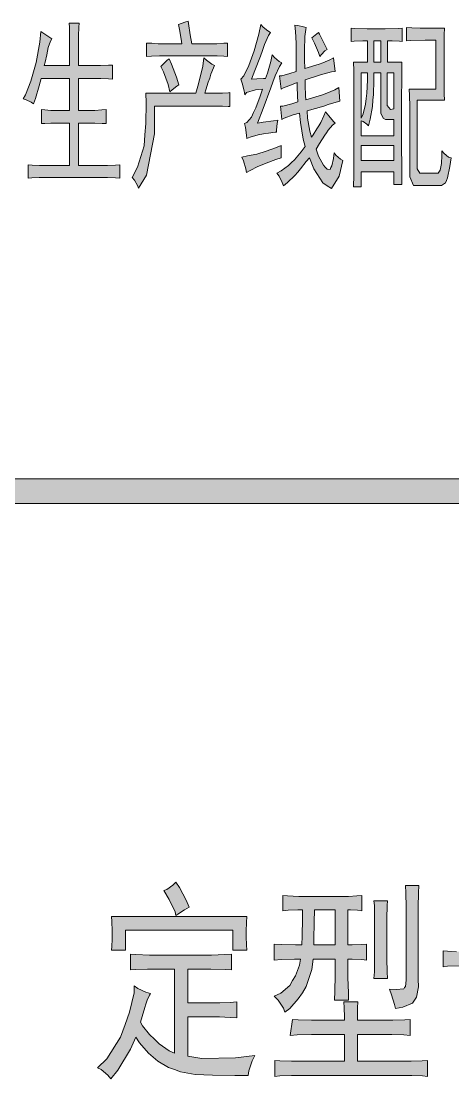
# Model space of a CAD drawing. Header units: millimetres. Extents: x 0 to 829, y 0 to 586.
# Drawn here: x 793.38 to 800.81, y 66.97 to 85.17 of the extents above; entities that cross this region are included whole.
import ezdxf

# ---------------------------------------------------------------- set-up
doc = ezdxf.new("R2010")
doc.units = ezdxf.units.MM

msp = doc.modelspace()

# ---------------------------------------------------------------- hatches: boundary and pattern name
h = msp.add_hatch(color=0)
h.dxf.hatch_style = 2
h.paths.add_polyline_path([(793.90875, 84.871278), (793.887583, 84.828944), (793.848778, 84.723111), (793.834667, 84.659611), (793.820556, 84.596111), (793.792333, 84.469111), (793.778222, 84.409139), (794.215667, 84.409139), (794.215667, 84.836), (794.215667, 84.913611), (794.212139, 85.065306), (794.208611, 85.139389), (794.377944, 85.139389), (794.370889, 85.072361), (794.367361, 84.920667), (794.367361, 84.836), (794.367361, 84.409139), (794.691917, 84.409139), (794.748361, 84.409139), (794.882417, 84.416194), (794.952972, 84.419722), (794.952972, 84.176306), (794.885944, 84.183361), (794.751889, 84.190417), (794.691917, 84.190417), (794.367361, 84.190417), (794.367361, 83.640083), (794.596667, 83.640083), (794.646056, 83.640083), (794.769528, 83.647139), (794.843611, 83.654194), (794.843611, 83.410778), (794.773056, 83.414306), (794.649583, 83.421361), (794.596667, 83.421361), (794.367361, 83.421361), (794.367361, 82.691111), (794.808333, 82.691111), (794.864778, 82.691111), (795.002361, 82.698167), (795.076444, 82.701694), (795.076444, 82.472389), (795.005889, 82.475917), (794.868306, 82.482972), (794.808333, 82.482972), (793.753528, 82.482972), (793.693556, 82.482972), (793.566556, 82.475917), (793.499528, 82.472389), (793.499528, 82.701694), (793.570083, 82.698167), (793.697083, 82.691111), (793.753528, 82.691111), (794.215667, 82.691111), (794.215667, 83.421361), (793.944028, 83.421361), (793.894639, 83.421361), (793.788806, 83.414306), (793.732361, 83.410778), (793.732361, 83.654194), (793.788806, 83.647139), (793.894639, 83.640083), (793.944028, 83.640083), (794.215667, 83.640083), (794.215667, 84.190417), (793.725306, 84.190417), (793.693556, 84.059889), (793.626528, 83.841167), (793.594778, 83.749444), (793.552444, 83.781194), (793.467778, 83.823528), (793.418389, 83.837639), (793.457194, 83.908194), (793.545389, 84.144556), (793.59125, 84.303306), (793.637111, 84.465583), (793.700611, 84.811306), (793.71825, 84.99475)])
h = msp.add_hatch(color=0)
h.dxf.hatch_style = 2
h.paths.add_polyline_path([(796.254722, 85.174667), (796.261778, 85.132333), (796.29, 84.938306), (796.314694, 84.786611), (796.678056, 84.786611), (796.745083, 84.786611), (796.868556, 84.793667), (796.928528, 84.797194), (796.928528, 84.567889), (796.868556, 84.571417), (796.755667, 84.578472), (796.699222, 84.578472), (795.817278, 84.578472), (795.760833, 84.578472), (795.62325, 84.571417), (795.538583, 84.567889), (795.538583, 84.797194), (795.626778, 84.793667), (795.739667, 84.786611), (795.764361, 84.786611), (796.145361, 84.786611), (796.134778, 84.864222), (796.106556, 85.030028), (796.085389, 85.114694), (796.13125, 85.132333), (796.215917, 85.164083)])
h = msp.add_hatch(color=0)
h.dxf.hatch_style = 2
h.paths.add_polyline_path([(797.672889, 84.980639), (797.637611, 84.927722), (797.567056, 84.7725), (797.531778, 84.670194), (797.4965, 84.571417), (797.40125, 84.324472), (797.344806, 84.176306), (797.433, 84.183361), (797.552944, 84.190417), (797.584694, 84.190417), (797.619972, 84.282139), (797.676417, 84.483222), (797.701111, 84.592583), (797.739917, 84.55025), (797.821056, 84.483222), (797.863389, 84.458528), (797.828111, 84.395028), (797.7505, 84.23275), (797.711694, 84.126917), (797.676417, 84.024611), (797.542361, 83.671833), (797.447111, 83.421361), (797.545889, 83.435472), (797.722278, 83.456639), (797.796361, 83.47075), (797.785778, 83.410778), (797.775194, 83.304944), (797.775194, 83.262611), (797.7505, 83.262611), (797.637611, 83.2485), (797.549417, 83.234389), (797.461222, 83.21675), (797.320111, 83.177944), (797.263667, 83.15325), (797.260139, 83.213222), (797.238972, 83.34375), (797.221333, 83.410778), (797.263667, 83.428417), (797.344806, 83.523667), (797.380083, 83.604806), (797.418889, 83.682417), (797.492972, 83.8835), (797.535306, 84.006972), (797.415361, 83.992861), (797.260139, 83.947), (797.228389, 83.908194), (797.217806, 83.975222), (797.182528, 84.109278), (797.161361, 84.176306), (797.21075, 84.23275), (797.298944, 84.412667), (797.344806, 84.536139), (797.387139, 84.663139), (797.468278, 84.952417), (797.503556, 85.114694), (797.542361, 85.072361), (797.627028, 85.005333)])
h = msp.add_hatch(color=0)
h.dxf.hatch_style = 2
h.paths.add_polyline_path([(798.110333, 84.701944), (798.110333, 84.793667), (798.09975, 84.99475), (798.089167, 85.104111), (798.138556, 85.097056), (798.237333, 85.079417), (798.286722, 85.065306), (798.276139, 85.030028), (798.262028, 84.910083), (798.2585, 84.828944), (798.254972, 84.747806), (798.254972, 84.511444), (798.2585, 84.35975), (798.505444, 84.433833), (798.568944, 84.458528), (798.692417, 84.511444), (798.755917, 84.543194), (798.784139, 84.310361), (798.720639, 84.299778), (798.593639, 84.268028), (798.530139, 84.250389), (798.265556, 84.165722), (798.265556, 84.066944), (798.272611, 83.897611), (798.279667, 83.823528), (798.565417, 83.908194), (798.6395, 83.932889), (798.777083, 83.992861), (798.844111, 84.031667), (798.865278, 83.798833), (798.79825, 83.781194), (798.660667, 83.738861), (798.586583, 83.714167), (798.300833, 83.6295), (798.307889, 83.506028), (798.346694, 83.28025), (798.374917, 83.177944), (798.406667, 83.220278), (798.470167, 83.319056), (798.501917, 83.371972), (798.533667, 83.428417), (798.590111, 83.548361), (798.614806, 83.615389), (798.67125, 83.544833), (798.755917, 83.446056), (798.784139, 83.421361), (798.738278, 83.386083), (798.660667, 83.301417), (798.635972, 83.255556), (798.60775, 83.213222), (798.516028, 83.068583), (798.456056, 82.969806), (798.498389, 82.849861), (798.579528, 82.694639), (798.611278, 82.659361), (798.646556, 82.627611), (798.695944, 82.624083), (798.710056, 82.655833), (798.724167, 82.684056), (798.752389, 82.811056), (798.762972, 82.909833), (798.794722, 82.8675), (798.872333, 82.800472), (798.914667, 82.775778), (798.854694, 82.507667), (798.717111, 82.292472), (798.646556, 82.341861), (798.572472, 82.394778), (798.41725, 82.634667), (798.339639, 82.825167), (798.286722, 82.758139), (798.187944, 82.631139), (798.138556, 82.574694), (798.089167, 82.51825), (797.965694, 82.398306), (797.891611, 82.338333), (797.873972, 82.398306), (797.821056, 82.507667), (797.78225, 82.557056), (797.856333, 82.599389), (797.979806, 82.691111), (798.032722, 82.7405), (798.082111, 82.789889), (798.198528, 82.927472), (798.265556, 83.019194), (798.233806, 83.142667), (798.184417, 83.428417), (798.170306, 83.590694), (798.060944, 83.562472), (797.905722, 83.506028), (797.863389, 83.481333), (797.842222, 83.714167), (797.884556, 83.714167), (798.03625, 83.749444), (798.142083, 83.78825), (798.135028, 83.8835), (798.127972, 84.049306), (798.127972, 84.116333), (798.029194, 84.081056), (797.891611, 84.024611), (797.856333, 84.006972), (797.828111, 84.236278), (797.863389, 84.236278), (798.0045, 84.275083), (798.110333, 84.310361)])
h = msp.add_hatch(color=0)
h.paths.add_polyline_path([(799.341528, 84.469111), (799.341528, 84.836), (799.256861, 84.836), (799.112222, 84.828944), (799.055778, 84.821889), (799.055778, 85.054722), (799.11575, 85.047667), (799.330944, 85.040611), (799.486167, 85.040611), (799.641389, 85.040611), (799.867167, 85.047667), (799.937722, 85.054722), (799.937722, 84.821889), (799.891861, 84.828944), (799.764861, 84.836), (799.683722, 84.836), (799.683722, 84.469111), (799.930667, 84.469111), (799.927139, 84.268028), (799.923611, 83.749444), (799.923611, 83.435472), (799.923611, 83.117972), (799.927139, 82.58175), (799.930667, 82.363028), (799.793083, 82.363028), (799.793083, 82.58175), (799.228639, 82.58175), (799.228639, 82.324222), (799.098111, 82.324222), (799.101639, 82.521778), (799.105167, 83.079167), (799.105167, 83.446056), (799.105167, 83.816472), (799.101639, 84.328), (799.098111, 84.469111)])
h.paths.add_polyline_path([(799.228639, 83.202639), (799.793083, 83.202639), (799.793083, 83.481333), (799.648444, 83.481333), (799.606111, 83.5025), (799.567306, 83.590694), (799.567306, 83.664778), (799.567306, 84.285667), (799.450889, 84.285667), (799.450889, 84.151611), (799.443833, 83.91525), (799.43325, 83.812944), (799.426194, 83.707111), (799.387389, 83.488389), (799.355639, 83.371972), (799.327417, 83.403722), (799.267444, 83.446056), (799.228639, 83.456639)])
h.paths.add_polyline_path([(799.793083, 82.775778), (799.793083, 83.033306), (799.228639, 83.033306), (799.228639, 82.775778)])
h.paths.add_polyline_path([(799.676667, 83.798833), (799.676667, 83.721222), (799.733111, 83.654194), (799.793083, 83.664778), (799.793083, 84.285667), (799.676667, 84.285667)])
h.paths.add_polyline_path([(799.228639, 83.506028), (799.263917, 83.580111), (799.30625, 83.745917), (799.316833, 83.841167), (799.327417, 83.936417), (799.341528, 84.158667), (799.341528, 84.285667), (799.228639, 84.285667)])
h.paths.add_polyline_path([(799.567306, 84.469111), (799.567306, 84.836), (799.450889, 84.836), (799.450889, 84.469111)])
h = msp.add_hatch(color=0)
h.dxf.hatch_style = 2
h.paths.add_polyline_path([(800.011806, 85.065306), (800.1, 85.061778), (800.244639, 85.054722), (800.304611, 85.054722), (800.664444, 85.054722), (800.660917, 84.938306), (800.657389, 84.620806), (800.657389, 84.419722), (800.657389, 84.225694), (800.660917, 83.922306), (800.664444, 83.812944), (800.19525, 83.812944), (800.19525, 82.715806), (800.19525, 82.634667), (800.241111, 82.557056), (800.2905, 82.557056), (800.523333, 82.557056), (800.555083, 82.557056), (800.590361, 82.609972), (800.600944, 82.666417), (800.611528, 82.722861), (800.618583, 82.860444), (800.618583, 82.945111), (800.657389, 82.89925), (800.735, 82.83575), (800.780861, 82.825167), (800.756167, 82.673472), (800.713833, 82.475917), (800.696194, 82.433583), (800.678556, 82.39125), (800.611528, 82.348917), (800.562139, 82.348917), (800.19525, 82.348917), (800.128222, 82.348917), (800.064722, 82.497083), (800.064722, 82.641722), (800.064722, 83.615389), (800.064722, 83.703583), (800.061194, 83.897611), (800.057667, 84.006972), (800.516278, 84.006972), (800.516278, 84.846583), (800.332833, 84.846583), (800.082361, 84.839528), (800.011806, 84.836)])
h = msp.add_hatch(color=0)
h.dxf.hatch_style = 2
h.paths.add_polyline_path([(798.519556, 84.567889), (798.494861, 84.634917), (798.427833, 84.793667), (798.381972, 84.885389), (798.498389, 84.980639), (798.5125, 84.952417), (798.586583, 84.80425), (798.646556, 84.687833), (798.60775, 84.663139), (798.547778, 84.603167)])
h = msp.add_hatch(color=0)
h.dxf.hatch_style = 2
h.paths.add_polyline_path([(796.709806, 84.409139), (796.688639, 84.370333), (796.646306, 84.2645), (796.625139, 84.193944), (796.600444, 84.126917), (796.558111, 83.992861), (796.540472, 83.932889), (796.76625, 83.932889), (796.843861, 83.932889), (796.946167, 83.939944), (796.970861, 83.947), (796.970861, 83.703583), (796.942639, 83.707111), (796.847389, 83.714167), (796.780361, 83.714167), (795.676167, 83.714167), (795.676167, 83.234389), (795.538583, 82.525306), (795.401, 82.299528), (795.383361, 82.348917), (795.330444, 82.440639), (795.291639, 82.482972), (795.383361, 82.659361), (795.49625, 83.029778), (795.510361, 83.220278), (795.524472, 83.414306), (795.531528, 83.770611), (795.524472, 83.932889), (796.38525, 83.932889), (796.434639, 84.098694), (796.505194, 84.402083), (796.526361, 84.543194), (796.572222, 84.504389), (796.663944, 84.437361)])
h = msp.add_hatch(color=0)
h.dxf.hatch_style = 2
h.paths.add_polyline_path([(795.926639, 84.529083), (795.968972, 84.433833), (796.053639, 84.208056), (796.092444, 84.081056), (796.057167, 84.056361), (795.979556, 83.992861), (795.94075, 83.957583), (795.909, 84.084583), (795.831389, 84.303306), (795.785528, 84.395028), (795.824333, 84.433833), (795.894889, 84.500861)])
h = msp.add_hatch(color=0)
h.dxf.hatch_style = 2
h.paths.add_polyline_path([(797.856333, 83.033306), (797.852806, 82.966278), (797.852806, 82.860444), (797.856333, 82.825167), (797.764611, 82.793417), (797.598806, 82.733444), (797.52825, 82.701694), (797.454167, 82.673472), (797.320111, 82.606444), (797.256611, 82.567639), (797.246028, 82.634667), (797.203694, 82.768722), (797.175472, 82.83575), (797.277778, 82.856917), (797.436528, 82.888667), (797.489444, 82.902778), (797.545889, 82.920417), (797.729333, 82.983917)])
h = msp.add_hatch(color=0)
h.dxf.hatch_style = 2
h.paths.add_polyline_path([(769.958667, 76.877333), (769.958667, 77.300667), (819.294639, 77.300667), (819.294639, 76.877333)])
h = msp.add_hatch(color=0)
h.dxf.hatch_style = 2
h.paths.add_polyline_path([(795.834917, 70.213361), (795.887833, 70.234528), (795.990139, 70.308611), (796.043056, 70.358), (796.106556, 70.266278), (796.219444, 70.047556), (796.272361, 69.927611), (796.191222, 69.88175), (796.074806, 69.811194), (796.043056, 69.782972), (796.028944, 69.846472), (795.926639, 70.061667)])
h = msp.add_hatch(color=0)
h.dxf.hatch_style = 2
h.paths.add_polyline_path([(800.223472, 70.301556), (800.216417, 70.178083), (800.212889, 69.927611), (800.212889, 69.797083), (800.212889, 68.689361), (800.216417, 68.558833), (800.184667, 68.378917), (800.149389, 68.329528), (800.110583, 68.276611), (799.948306, 68.206056), (799.821306, 68.184889), (799.803667, 68.255444), (799.75075, 68.42125), (799.715472, 68.5165), (799.831889, 68.509444), (799.962417, 68.523556), (799.976528, 68.544722), (799.990639, 68.565889), (800.00475, 68.67525), (800.00475, 68.759917), (800.00475, 69.797083), (800.00475, 69.927611), (799.997694, 70.178083), (799.994167, 70.301556)])
h = msp.add_hatch(color=0)
h.paths.add_polyline_path([(798.773556, 68.329528), (798.777083, 68.48475), (798.784139, 68.752861), (798.784139, 68.862222), (798.784139, 69.035083), (798.403139, 69.035083), (798.381972, 68.855167), (798.286722, 68.565889), (798.219694, 68.456528), (798.149139, 68.350694), (798.000972, 68.184889), (797.919833, 68.124917), (797.891611, 68.191944), (797.799889, 68.329528), (797.736389, 68.400083), (797.84575, 68.449472), (798.0045, 68.583528), (798.050361, 68.664667), (798.09975, 68.749333), (798.166778, 68.932778), (798.184417, 69.035083), (798.082111, 69.035083), (797.856333, 69.028028), (797.736389, 69.017444), (797.736389, 69.292611), (797.863389, 69.285556), (798.09975, 69.2785), (798.209111, 69.2785), (798.212639, 69.430194), (798.219694, 69.733583), (798.219694, 69.88175), (798.138556, 69.88175), (797.97275, 69.874694), (797.884556, 69.867639), (797.884556, 70.128694), (797.965694, 70.121639), (798.156194, 70.114583), (798.265556, 70.114583), (798.946417, 70.114583), (799.009917, 70.114583), (799.158083, 70.121639), (799.24275, 70.128694), (799.24275, 69.867639), (799.168667, 69.874694), (799.048722, 69.88175), (799.002861, 69.88175), (799.002861, 69.2785), (799.076944, 69.2785), (799.239222, 69.285556), (799.323889, 69.292611), (799.323889, 69.017444), (799.239222, 69.028028), (799.076944, 69.035083), (799.002861, 69.035083), (799.002861, 68.848111), (799.002861, 68.717583), (799.009917, 68.456528), (799.013444, 68.329528)])
h.paths.add_polyline_path([(798.784139, 69.2785), (798.784139, 69.88175), (798.427833, 69.88175), (798.420778, 69.673611), (798.413722, 69.370222), (798.413722, 69.2785)])
h = msp.add_hatch(color=0)
h.dxf.hatch_style = 2
h.paths.add_polyline_path([(799.683722, 70.0405), (799.676667, 69.955833), (799.669611, 69.733583), (799.669611, 69.596), (799.669611, 69.147972), (799.669611, 69.042139), (799.676667, 68.816361), (799.683722, 68.703472), (799.450889, 68.703472), (799.457944, 68.816361), (799.461472, 69.042139), (799.461472, 69.147972), (799.461472, 69.596), (799.461472, 69.733583), (799.457944, 69.955833), (799.450889, 70.0405)])
h = msp.add_hatch(color=0)
h.dxf.hatch_style = 2
h.paths.add_polyline_path([(797.263667, 69.768861), (797.256611, 69.666556), (797.253083, 69.514861), (797.253083, 69.465472), (797.253083, 69.416083), (797.256611, 69.2785), (797.263667, 69.190306), (797.02025, 69.190306), (797.02025, 69.536028), (795.17875, 69.536028), (795.17875, 69.190306), (794.935333, 69.190306), (794.942389, 69.250278), (794.945917, 69.380806), (794.945917, 69.451361), (794.945917, 69.521917), (794.942389, 69.680667), (794.935333, 69.768861)])
h = msp.add_hatch(color=0)
h.dxf.hatch_style = 2
h.paths.add_polyline_path([(801.271222, 69.162083), (801.264167, 69.035083), (801.260639, 68.745806), (801.260639, 68.587056), (801.260639, 67.708639), (801.334722, 67.796833), (801.461722, 67.969694), (801.514639, 68.054361), (801.532278, 67.983806), (801.588722, 67.832111), (801.627528, 67.750972), (801.553444, 67.666306), (801.415861, 67.5005), (801.352361, 67.419361), (801.288861, 67.34175), (801.172444, 67.168889), (801.123056, 67.073639), (801.080722, 67.154778), (800.996056, 67.27825), (800.950194, 67.320583), (800.996056, 67.377028), (801.041917, 67.542833), (801.041917, 67.652194), (801.041917, 68.918667), (800.921972, 68.918667), (800.717361, 68.911611), (800.63975, 68.904556), (800.63975, 69.176194), (800.713833, 69.169139), (800.869056, 69.162083), (800.950194, 69.162083)])
h = msp.add_hatch(color=0)
h.dxf.hatch_style = 2
h.paths.add_polyline_path([(796.547528, 69.105639), (796.656889, 69.105639), (796.882667, 69.112694), (796.999083, 69.11975), (796.999083, 68.848111), (796.89325, 68.855167), (796.646306, 68.862222), (796.501667, 68.862222), (796.247667, 68.862222), (796.247667, 68.283667), (796.7345, 68.283667), (796.798, 68.283667), (796.974389, 68.290722), (797.090806, 68.297778), (797.090806, 68.026139), (796.974389, 68.033194), (796.790944, 68.04025), (796.720389, 68.04025), (796.247667, 68.04025), (796.247667, 67.362917), (796.491083, 67.327639), (797.066111, 67.334694), (797.40125, 67.377028), (797.355389, 67.285306), (797.298944, 67.112444), (797.284833, 67.031306), (797.055528, 67.031306), (796.674528, 67.038361), (796.526361, 67.045417), (796.374667, 67.052472), (796.124194, 67.098333), (796.018361, 67.133611), (795.916056, 67.168889), (795.732611, 67.27825), (795.651472, 67.348806), (795.570333, 67.419361), (795.418639, 67.592222), (795.351611, 67.694528), (795.259889, 67.486389), (795.044694, 67.126556), (794.92475, 66.974861), (794.871833, 67.038361), (794.758944, 67.133611), (794.695444, 67.161833), (794.854194, 67.320583), (795.090556, 67.694528), (795.168167, 67.909722), (795.24225, 68.124917), (795.323389, 68.456528), (795.326917, 68.572944), (795.386889, 68.530611), (795.524472, 68.463583), (795.605611, 68.442417), (795.587972, 68.414194), (795.549167, 68.326), (795.528, 68.2625), (795.510361, 68.202528), (795.460972, 68.047306), (795.43275, 67.952056), (795.471556, 67.888556), (795.5915, 67.740389), (795.672639, 67.65925), (795.753778, 67.574583), (795.926639, 67.458167), (796.018361, 67.419361), (796.018361, 68.862222), (795.651472, 68.862222), (795.552694, 68.862222), (795.355139, 68.855167), (795.259889, 68.848111), (795.259889, 69.11975), (795.355139, 69.112694), (795.587972, 69.105639), (795.7185, 69.105639)])
h = msp.add_hatch(color=0)
h.dxf.hatch_style = 2
h.paths.add_polyline_path([(798.946417, 67.983806), (798.946417, 68.04025), (798.939361, 68.199), (798.932306, 68.297778), (799.175722, 68.297778), (799.168667, 68.199), (799.165139, 68.04025), (799.165139, 67.983806), (799.659028, 67.983806), (799.775444, 67.983806), (799.980056, 67.990861), (800.075306, 67.997917), (800.075306, 67.72275), (799.965944, 67.729806), (799.757806, 67.736861), (799.659028, 67.736861), (799.165139, 67.736861), (799.165139, 67.27825), (799.994167, 67.27825), (800.089417, 67.27825), (800.279917, 67.285306), (800.371639, 67.292361), (800.371639, 67.017194), (800.286972, 67.02425), (800.103528, 67.031306), (800.00475, 67.031306), (798.138556, 67.031306), (798.029194, 67.031306), (797.831639, 67.02425), (797.746972, 67.017194), (797.746972, 67.292361), (797.831639, 67.285306), (798.029194, 67.27825), (798.138556, 67.27825), (798.946417, 67.27825), (798.946417, 67.736861), (798.494861, 67.736861), (798.374917, 67.736861), (798.1315, 67.729806), (798.011556, 67.72275), (798.046833, 67.997917), (798.149139, 67.990861), (798.374917, 67.983806), (798.494861, 67.983806)])

# ---------------------------------------------------------------- linework, layer by layer
at = {"color": 0, "lineweight": 0}
for points in [[(793.90875, 84.871278), (793.887583, 84.828944), (793.848778, 84.723111), (793.834667, 84.659611), (793.820556, 84.596111), (793.792333, 84.469111), (793.778222, 84.409139), (794.215667, 84.409139), (794.215667, 84.836), (794.215667, 84.913611), (794.212139, 85.065306), (794.208611, 85.139389), (794.377944, 85.139389), (794.370889, 85.072361), (794.367361, 84.920667), (794.367361, 84.836), (794.367361, 84.409139), (794.691917, 84.409139), (794.748361, 84.409139), (794.882417, 84.416194), (794.952972, 84.419722), (794.952972, 84.176306), (794.885944, 84.183361), (794.751889, 84.190417), (794.691917, 84.190417), (794.367361, 84.190417), (794.367361, 83.640083), (794.596667, 83.640083), (794.646056, 83.640083), (794.769528, 83.647139), (794.843611, 83.654194), (794.843611, 83.410778), (794.773056, 83.414306), (794.649583, 83.421361), (794.596667, 83.421361), (794.367361, 83.421361), (794.367361, 82.691111), (794.808333, 82.691111), (794.864778, 82.691111), (795.002361, 82.698167), (795.076444, 82.701694), (795.076444, 82.472389), (795.005889, 82.475917), (794.868306, 82.482972), (794.808333, 82.482972), (793.753528, 82.482972), (793.693556, 82.482972), (793.566556, 82.475917), (793.499528, 82.472389), (793.499528, 82.701694), (793.570083, 82.698167), (793.697083, 82.691111), (793.753528, 82.691111), (794.215667, 82.691111), (794.215667, 83.421361), (793.944028, 83.421361), (793.894639, 83.421361), (793.788806, 83.414306), (793.732361, 83.410778), (793.732361, 83.654194), (793.788806, 83.647139), (793.894639, 83.640083), (793.944028, 83.640083), (794.215667, 83.640083), (794.215667, 84.190417), (793.725306, 84.190417), (793.693556, 84.059889), (793.626528, 83.841167), (793.594778, 83.749444), (793.552444, 83.781194), (793.467778, 83.823528), (793.418389, 83.837639), (793.457194, 83.908194), (793.545389, 84.144556), (793.59125, 84.303306), (793.637111, 84.465583), (793.700611, 84.811306), (793.71825, 84.99475)], [(796.254722, 85.174667), (796.261778, 85.132333), (796.29, 84.938306), (796.314694, 84.786611), (796.678056, 84.786611), (796.745083, 84.786611), (796.868556, 84.793667), (796.928528, 84.797194), (796.928528, 84.567889), (796.868556, 84.571417), (796.755667, 84.578472), (796.699222, 84.578472), (795.817278, 84.578472), (795.760833, 84.578472), (795.62325, 84.571417), (795.538583, 84.567889), (795.538583, 84.797194), (795.626778, 84.793667), (795.739667, 84.786611), (795.764361, 84.786611), (796.145361, 84.786611), (796.134778, 84.864222), (796.106556, 85.030028), (796.085389, 85.114694), (796.13125, 85.132333), (796.215917, 85.164083)], [(797.672889, 84.980639), (797.637611, 84.927722), (797.567056, 84.7725), (797.531778, 84.670194), (797.4965, 84.571417), (797.40125, 84.324472), (797.344806, 84.176306), (797.433, 84.183361), (797.552944, 84.190417), (797.584694, 84.190417), (797.619972, 84.282139), (797.676417, 84.483222), (797.701111, 84.592583), (797.739917, 84.55025), (797.821056, 84.483222), (797.863389, 84.458528), (797.828111, 84.395028), (797.7505, 84.23275), (797.711694, 84.126917), (797.676417, 84.024611), (797.542361, 83.671833), (797.447111, 83.421361), (797.545889, 83.435472), (797.722278, 83.456639), (797.796361, 83.47075), (797.785778, 83.410778), (797.775194, 83.304944), (797.775194, 83.262611), (797.7505, 83.262611), (797.637611, 83.2485), (797.549417, 83.234389), (797.461222, 83.21675), (797.320111, 83.177944), (797.263667, 83.15325), (797.260139, 83.213222), (797.238972, 83.34375), (797.221333, 83.410778), (797.263667, 83.428417), (797.344806, 83.523667), (797.380083, 83.604806), (797.418889, 83.682417), (797.492972, 83.8835), (797.535306, 84.006972), (797.415361, 83.992861), (797.260139, 83.947), (797.228389, 83.908194), (797.217806, 83.975222), (797.182528, 84.109278), (797.161361, 84.176306), (797.21075, 84.23275), (797.298944, 84.412667), (797.344806, 84.536139), (797.387139, 84.663139), (797.468278, 84.952417), (797.503556, 85.114694), (797.542361, 85.072361), (797.627028, 85.005333)], [(798.110333, 84.701944), (798.110333, 84.793667), (798.09975, 84.99475), (798.089167, 85.104111), (798.138556, 85.097056), (798.237333, 85.079417), (798.286722, 85.065306), (798.276139, 85.030028), (798.262028, 84.910083), (798.2585, 84.828944), (798.254972, 84.747806), (798.254972, 84.511444), (798.2585, 84.35975), (798.505444, 84.433833), (798.568944, 84.458528), (798.692417, 84.511444), (798.755917, 84.543194), (798.784139, 84.310361), (798.720639, 84.299778), (798.593639, 84.268028), (798.530139, 84.250389), (798.265556, 84.165722), (798.265556, 84.066944), (798.272611, 83.897611), (798.279667, 83.823528), (798.565417, 83.908194), (798.6395, 83.932889), (798.777083, 83.992861), (798.844111, 84.031667), (798.865278, 83.798833), (798.79825, 83.781194), (798.660667, 83.738861), (798.586583, 83.714167), (798.300833, 83.6295), (798.307889, 83.506028), (798.346694, 83.28025), (798.374917, 83.177944), (798.406667, 83.220278), (798.470167, 83.319056), (798.501917, 83.371972), (798.533667, 83.428417), (798.590111, 83.548361), (798.614806, 83.615389), (798.67125, 83.544833), (798.755917, 83.446056), (798.784139, 83.421361), (798.738278, 83.386083), (798.660667, 83.301417), (798.635972, 83.255556), (798.60775, 83.213222), (798.516028, 83.068583), (798.456056, 82.969806), (798.498389, 82.849861), (798.579528, 82.694639), (798.611278, 82.659361), (798.646556, 82.627611), (798.695944, 82.624083), (798.710056, 82.655833), (798.724167, 82.684056), (798.752389, 82.811056), (798.762972, 82.909833), (798.794722, 82.8675), (798.872333, 82.800472), (798.914667, 82.775778), (798.854694, 82.507667), (798.717111, 82.292472), (798.646556, 82.341861), (798.572472, 82.394778), (798.41725, 82.634667), (798.339639, 82.825167), (798.286722, 82.758139), (798.187944, 82.631139), (798.138556, 82.574694), (798.089167, 82.51825), (797.965694, 82.398306), (797.891611, 82.338333), (797.873972, 82.398306), (797.821056, 82.507667), (797.78225, 82.557056), (797.856333, 82.599389), (797.979806, 82.691111), (798.032722, 82.7405), (798.082111, 82.789889), (798.198528, 82.927472), (798.265556, 83.019194), (798.233806, 83.142667), (798.184417, 83.428417), (798.170306, 83.590694), (798.060944, 83.562472), (797.905722, 83.506028), (797.863389, 83.481333), (797.842222, 83.714167), (797.884556, 83.714167), (798.03625, 83.749444), (798.142083, 83.78825), (798.135028, 83.8835), (798.127972, 84.049306), (798.127972, 84.116333), (798.029194, 84.081056), (797.891611, 84.024611), (797.856333, 84.006972), (797.828111, 84.236278), (797.863389, 84.236278), (798.0045, 84.275083), (798.110333, 84.310361)], [(799.341528, 84.469111), (799.341528, 84.836), (799.256861, 84.836), (799.112222, 84.828944), (799.055778, 84.821889), (799.055778, 85.054722), (799.11575, 85.047667), (799.330944, 85.040611), (799.486167, 85.040611), (799.641389, 85.040611), (799.867167, 85.047667), (799.937722, 85.054722), (799.937722, 84.821889), (799.891861, 84.828944), (799.764861, 84.836), (799.683722, 84.836), (799.683722, 84.469111), (799.930667, 84.469111), (799.927139, 84.268028), (799.923611, 83.749444), (799.923611, 83.435472), (799.923611, 83.117972), (799.927139, 82.58175), (799.930667, 82.363028), (799.793083, 82.363028), (799.793083, 82.58175), (799.228639, 82.58175), (799.228639, 82.324222), (799.098111, 82.324222), (799.101639, 82.521778), (799.105167, 83.079167), (799.105167, 83.446056), (799.105167, 83.816472), (799.101639, 84.328), (799.098111, 84.469111)], [(800.011806, 85.065306), (800.1, 85.061778), (800.244639, 85.054722), (800.304611, 85.054722), (800.664444, 85.054722), (800.660917, 84.938306), (800.657389, 84.620806), (800.657389, 84.419722), (800.657389, 84.225694), (800.660917, 83.922306), (800.664444, 83.812944), (800.19525, 83.812944), (800.19525, 82.715806), (800.19525, 82.634667), (800.241111, 82.557056), (800.2905, 82.557056), (800.523333, 82.557056), (800.555083, 82.557056), (800.590361, 82.609972), (800.600944, 82.666417), (800.611528, 82.722861), (800.618583, 82.860444), (800.618583, 82.945111), (800.657389, 82.89925), (800.735, 82.83575), (800.780861, 82.825167), (800.756167, 82.673472), (800.713833, 82.475917), (800.696194, 82.433583), (800.678556, 82.39125), (800.611528, 82.348917), (800.562139, 82.348917), (800.19525, 82.348917), (800.128222, 82.348917), (800.064722, 82.497083), (800.064722, 82.641722), (800.064722, 83.615389), (800.064722, 83.703583), (800.061194, 83.897611), (800.057667, 84.006972), (800.516278, 84.006972), (800.516278, 84.846583), (800.332833, 84.846583), (800.082361, 84.839528), (800.011806, 84.836)], [(798.519556, 84.567889), (798.494861, 84.634917), (798.427833, 84.793667), (798.381972, 84.885389), (798.498389, 84.980639), (798.5125, 84.952417), (798.586583, 84.80425), (798.646556, 84.687833), (798.60775, 84.663139), (798.547778, 84.603167)], [(799.567306, 84.469111), (799.567306, 84.836), (799.450889, 84.836), (799.450889, 84.469111)], [(796.709806, 84.409139), (796.688639, 84.370333), (796.646306, 84.2645), (796.625139, 84.193944), (796.600444, 84.126917), (796.558111, 83.992861), (796.540472, 83.932889), (796.76625, 83.932889), (796.843861, 83.932889), (796.946167, 83.939944), (796.970861, 83.947), (796.970861, 83.703583), (796.942639, 83.707111), (796.847389, 83.714167), (796.780361, 83.714167), (795.676167, 83.714167), (795.676167, 83.234389), (795.538583, 82.525306), (795.401, 82.299528), (795.383361, 82.348917), (795.330444, 82.440639), (795.291639, 82.482972), (795.383361, 82.659361), (795.49625, 83.029778), (795.510361, 83.220278), (795.524472, 83.414306), (795.531528, 83.770611), (795.524472, 83.932889), (796.38525, 83.932889), (796.434639, 84.098694), (796.505194, 84.402083), (796.526361, 84.543194), (796.572222, 84.504389), (796.663944, 84.437361)], [(795.926639, 84.529083), (795.968972, 84.433833), (796.053639, 84.208056), (796.092444, 84.081056), (796.057167, 84.056361), (795.979556, 83.992861), (795.94075, 83.957583), (795.909, 84.084583), (795.831389, 84.303306), (795.785528, 84.395028), (795.824333, 84.433833), (795.894889, 84.500861)], [(799.228639, 83.202639), (799.793083, 83.202639), (799.793083, 83.481333), (799.648444, 83.481333), (799.606111, 83.5025), (799.567306, 83.590694), (799.567306, 83.664778), (799.567306, 84.285667), (799.450889, 84.285667), (799.450889, 84.151611), (799.443833, 83.91525), (799.43325, 83.812944), (799.426194, 83.707111), (799.387389, 83.488389), (799.355639, 83.371972), (799.327417, 83.403722), (799.267444, 83.446056), (799.228639, 83.456639)], [(799.228639, 83.506028), (799.263917, 83.580111), (799.30625, 83.745917), (799.316833, 83.841167), (799.327417, 83.936417), (799.341528, 84.158667), (799.341528, 84.285667), (799.228639, 84.285667)], [(799.676667, 83.798833), (799.676667, 83.721222), (799.733111, 83.654194), (799.793083, 83.664778), (799.793083, 84.285667), (799.676667, 84.285667)], [(797.856333, 83.033306), (797.852806, 82.966278), (797.852806, 82.860444), (797.856333, 82.825167), (797.764611, 82.793417), (797.598806, 82.733444), (797.52825, 82.701694), (797.454167, 82.673472), (797.320111, 82.606444), (797.256611, 82.567639), (797.246028, 82.634667), (797.203694, 82.768722), (797.175472, 82.83575), (797.277778, 82.856917), (797.436528, 82.888667), (797.489444, 82.902778), (797.545889, 82.920417), (797.729333, 82.983917)], [(799.793083, 82.775778), (799.793083, 83.033306), (799.228639, 83.033306), (799.228639, 82.775778)], [(769.958667, 76.877333), (769.958667, 77.300667), (819.294639, 77.300667), (819.294639, 76.877333)], [(795.834917, 70.213361), (795.887833, 70.234528), (795.990139, 70.308611), (796.043056, 70.358), (796.106556, 70.266278), (796.219444, 70.047556), (796.272361, 69.927611), (796.191222, 69.88175), (796.074806, 69.811194), (796.043056, 69.782972), (796.028944, 69.846472), (795.926639, 70.061667)], [(800.223472, 70.301556), (800.216417, 70.178083), (800.212889, 69.927611), (800.212889, 69.797083), (800.212889, 68.689361), (800.216417, 68.558833), (800.184667, 68.378917), (800.149389, 68.329528), (800.110583, 68.276611), (799.948306, 68.206056), (799.821306, 68.184889), (799.803667, 68.255444), (799.75075, 68.42125), (799.715472, 68.5165), (799.831889, 68.509444), (799.962417, 68.523556), (799.976528, 68.544722), (799.990639, 68.565889), (800.00475, 68.67525), (800.00475, 68.759917), (800.00475, 69.797083), (800.00475, 69.927611), (799.997694, 70.178083), (799.994167, 70.301556)], [(798.773556, 68.329528), (798.777083, 68.48475), (798.784139, 68.752861), (798.784139, 68.862222), (798.784139, 69.035083), (798.403139, 69.035083), (798.381972, 68.855167), (798.286722, 68.565889), (798.219694, 68.456528), (798.149139, 68.350694), (798.000972, 68.184889), (797.919833, 68.124917), (797.891611, 68.191944), (797.799889, 68.329528), (797.736389, 68.400083), (797.84575, 68.449472), (798.0045, 68.583528), (798.050361, 68.664667), (798.09975, 68.749333), (798.166778, 68.932778), (798.184417, 69.035083), (798.082111, 69.035083), (797.856333, 69.028028), (797.736389, 69.017444), (797.736389, 69.292611), (797.863389, 69.285556), (798.09975, 69.2785), (798.209111, 69.2785), (798.212639, 69.430194), (798.219694, 69.733583), (798.219694, 69.88175), (798.138556, 69.88175), (797.97275, 69.874694), (797.884556, 69.867639), (797.884556, 70.128694), (797.965694, 70.121639), (798.156194, 70.114583), (798.265556, 70.114583), (798.946417, 70.114583), (799.009917, 70.114583), (799.158083, 70.121639), (799.24275, 70.128694), (799.24275, 69.867639), (799.168667, 69.874694), (799.048722, 69.88175), (799.002861, 69.88175), (799.002861, 69.2785), (799.076944, 69.2785), (799.239222, 69.285556), (799.323889, 69.292611), (799.323889, 69.017444), (799.239222, 69.028028), (799.076944, 69.035083), (799.002861, 69.035083), (799.002861, 68.848111), (799.002861, 68.717583), (799.009917, 68.456528), (799.013444, 68.329528)], [(799.683722, 70.0405), (799.676667, 69.955833), (799.669611, 69.733583), (799.669611, 69.596), (799.669611, 69.147972), (799.669611, 69.042139), (799.676667, 68.816361), (799.683722, 68.703472), (799.450889, 68.703472), (799.457944, 68.816361), (799.461472, 69.042139), (799.461472, 69.147972), (799.461472, 69.596), (799.461472, 69.733583), (799.457944, 69.955833), (799.450889, 70.0405)], [(797.263667, 69.768861), (797.256611, 69.666556), (797.253083, 69.514861), (797.253083, 69.465472), (797.253083, 69.416083), (797.256611, 69.2785), (797.263667, 69.190306), (797.02025, 69.190306), (797.02025, 69.536028), (795.17875, 69.536028), (795.17875, 69.190306), (794.935333, 69.190306), (794.942389, 69.250278), (794.945917, 69.380806), (794.945917, 69.451361), (794.945917, 69.521917), (794.942389, 69.680667), (794.935333, 69.768861)], [(798.784139, 69.2785), (798.784139, 69.88175), (798.427833, 69.88175), (798.420778, 69.673611), (798.413722, 69.370222), (798.413722, 69.2785)], [(796.547528, 69.105639), (796.656889, 69.105639), (796.882667, 69.112694), (796.999083, 69.11975), (796.999083, 68.848111), (796.89325, 68.855167), (796.646306, 68.862222), (796.501667, 68.862222), (796.247667, 68.862222), (796.247667, 68.283667), (796.7345, 68.283667), (796.798, 68.283667), (796.974389, 68.290722), (797.090806, 68.297778), (797.090806, 68.026139), (796.974389, 68.033194), (796.790944, 68.04025), (796.720389, 68.04025), (796.247667, 68.04025), (796.247667, 67.362917), (796.491083, 67.327639), (797.066111, 67.334694), (797.40125, 67.377028), (797.355389, 67.285306), (797.298944, 67.112444), (797.284833, 67.031306), (797.055528, 67.031306), (796.674528, 67.038361), (796.526361, 67.045417), (796.374667, 67.052472), (796.124194, 67.098333), (796.018361, 67.133611), (795.916056, 67.168889), (795.732611, 67.27825), (795.651472, 67.348806), (795.570333, 67.419361), (795.418639, 67.592222), (795.351611, 67.694528), (795.259889, 67.486389), (795.044694, 67.126556), (794.92475, 66.974861), (794.871833, 67.038361), (794.758944, 67.133611), (794.695444, 67.161833), (794.854194, 67.320583), (795.090556, 67.694528), (795.168167, 67.909722), (795.24225, 68.124917), (795.323389, 68.456528), (795.326917, 68.572944), (795.386889, 68.530611), (795.524472, 68.463583), (795.605611, 68.442417), (795.587972, 68.414194), (795.549167, 68.326), (795.528, 68.2625), (795.510361, 68.202528), (795.460972, 68.047306), (795.43275, 67.952056), (795.471556, 67.888556), (795.5915, 67.740389), (795.672639, 67.65925), (795.753778, 67.574583), (795.926639, 67.458167), (796.018361, 67.419361), (796.018361, 68.862222), (795.651472, 68.862222), (795.552694, 68.862222), (795.355139, 68.855167), (795.259889, 68.848111), (795.259889, 69.11975), (795.355139, 69.112694), (795.587972, 69.105639), (795.7185, 69.105639)], [(798.946417, 67.983806), (798.946417, 68.04025), (798.939361, 68.199), (798.932306, 68.297778), (799.175722, 68.297778), (799.168667, 68.199), (799.165139, 68.04025), (799.165139, 67.983806), (799.659028, 67.983806), (799.775444, 67.983806), (799.980056, 67.990861), (800.075306, 67.997917), (800.075306, 67.72275), (799.965944, 67.729806), (799.757806, 67.736861), (799.659028, 67.736861), (799.165139, 67.736861), (799.165139, 67.27825), (799.994167, 67.27825), (800.089417, 67.27825), (800.279917, 67.285306), (800.371639, 67.292361), (800.371639, 67.017194), (800.286972, 67.02425), (800.103528, 67.031306), (800.00475, 67.031306), (798.138556, 67.031306), (798.029194, 67.031306), (797.831639, 67.02425), (797.746972, 67.017194), (797.746972, 67.292361), (797.831639, 67.285306), (798.029194, 67.27825), (798.138556, 67.27825), (798.946417, 67.27825), (798.946417, 67.736861), (798.494861, 67.736861), (798.374917, 67.736861), (798.1315, 67.729806), (798.011556, 67.72275), (798.046833, 67.997917), (798.149139, 67.990861), (798.374917, 67.983806), (798.494861, 67.983806)]]:
    msp.add_lwpolyline(points, close=True, dxfattribs=at)
msp.add_lwpolyline([(800.921972, 68.918667), (800.717361, 68.911611), (800.63975, 68.904556), (800.63975, 69.176194), (800.713833, 69.169139), (800.869056, 69.162083)], dxfattribs=at)

doc.saveas('drawing.dxf')
